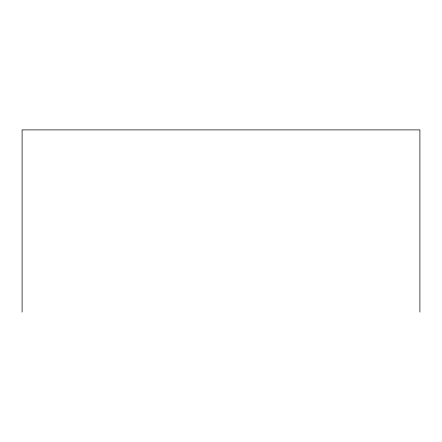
<?xml version="1.0" encoding="UTF-8"?>
<svg xmlns="http://www.w3.org/2000/svg" width="442" height="442" viewBox="0 0 442 442"><rect width="100%" height="100%" fill="white"/><g stroke="black" fill="none" stroke-linecap="round" stroke-linejoin="round"><path stroke-width="0.66" d="M419.9 312.102L419.9 129.898L22.1 129.898L22.1 312.102"/></g></svg>
